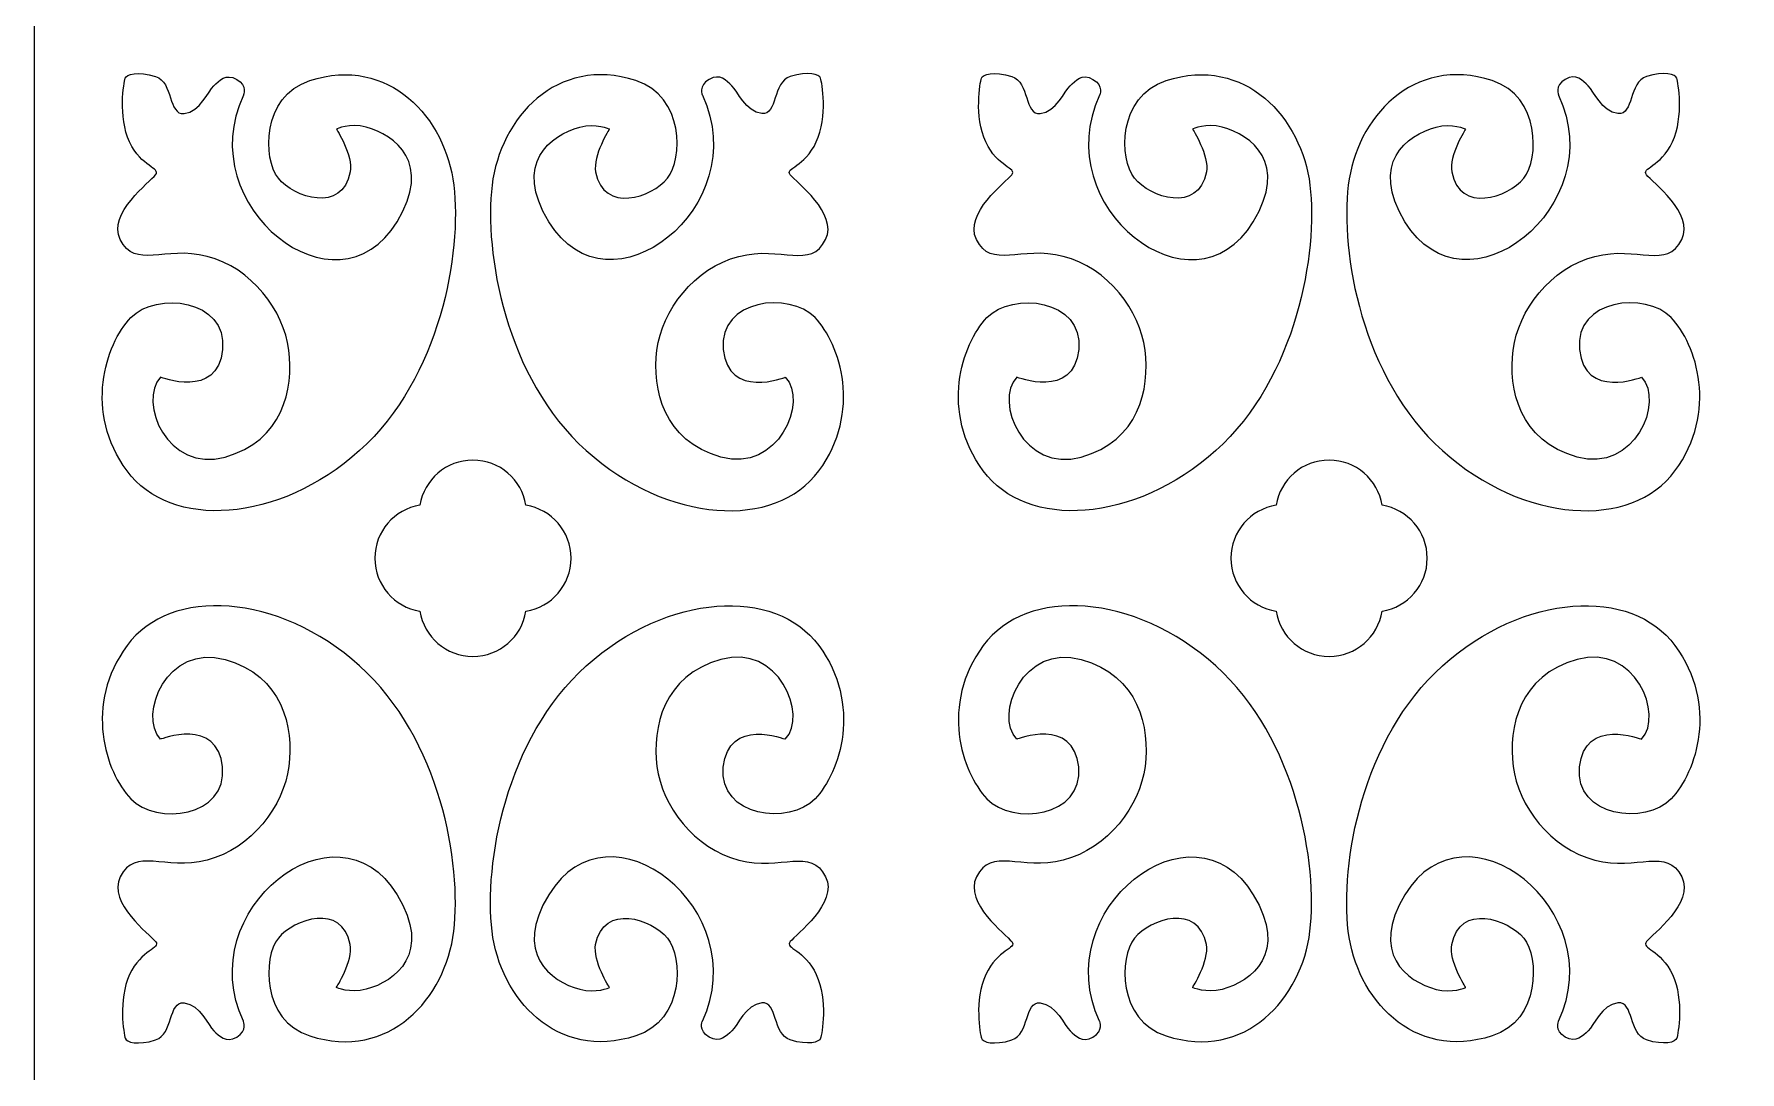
# Model space of a CAD drawing. Header units: centimetres. Extents: x -15.9 to -11.5, y -9 to 9.
# Drawn here: x -15.936 to -13.024, y -2.667 to -0.895 of the extents above; entities that cross this region are included whole.
import ezdxf

# ---------------------------------------------------------------- set-up
doc = ezdxf.new("R2010")
doc.units = ezdxf.units.CM
doc.header["$MEASUREMENT"] = 0
doc.layers.add('layer 1', color=7, linetype='Continuous')

msp = doc.modelspace()

# ---------------------------------------------------------------- linework, layer by layer
at = {"layer": 'layer 1', "color": 250}
for points, knots in [([(-11.51226, 9.00075), (-11.51226, 9.00075), (-11.51226, -9.00021), (-11.51226, -9.00021), (-11.51226, -9.00021), (-11.51226, -9.00021), (-12.974, -9.00021), (-12.974, -9.00021), (-12.974, -9.00021), (-12.974, -9.00021), (-13.01234, -9.00021), (-13.01234, -9.00021), (-13.01234, -9.00021), (-13.01234, -9.00021), (-14.43574, -9.00021), (-14.43574, -9.00021), (-14.43574, -9.00021), (-14.43574, -9.00021), (-14.47408, -9.00021), (-14.47408, -9.00021), (-14.47408, -9.00021), (-14.47408, -9.00021), (-15.93583, -9.0002), (-15.93583, -9.0002), (-15.93583, -9.0002), (-15.93583, -9.0002), (-15.93582, 9.00077), (-15.93582, 9.00077), (-15.93582, 9.00077), (-15.93582, 9.00077), (-14.43575, 9.00077), (-14.43575, 9.00077), (-14.43575, 9.00077), (-14.43575, 9.00077), (-14.43575, 9.00075), (-14.43575, 9.00075), (-14.43575, 9.00075), (-14.43575, 9.00075), (-13.01234, 9.00075), (-13.01234, 9.00075), (-13.01234, 9.00075), (-13.01234, 9.00075), (-12.974, 9.00075), (-12.974, 9.00075), (-12.974, 9.00075), (-12.974, 9.00075), (-11.51226, 9.00075), (-11.51226, 9.00075)], [0, 0, 0, 0, 0.0769231, 0.0769231, 0.0769231, 0.0769231, 0.1538462, 0.1538462, 0.1538462, 0.1538462, 0.2307692, 0.2307692, 0.2307692, 0.2307692, 0.3076923, 0.3076923, 0.3076923, 0.3076923, 0.3846154, 0.3846154, 0.3846154, 0.3846154, 0.4615385, 0.4615385, 0.4615385, 0.4615385, 0.5384615, 0.5384615, 0.5384615, 0.5384615, 0.6153846, 0.6153846, 0.6153846, 0.6153846, 0.6923077, 0.6923077, 0.6923077, 0.6923077, 0.7692308, 0.7692308, 0.7692308, 0.7692308, 0.8461538, 0.8461538, 0.8461538, 0.8461538, 1, 1, 1, 1]), ([(-15.41971, -1.05672), (-15.41971, -1.05672), (-15.39665, -1.04604), (-15.36914, -1.05349), (-15.36914, -1.05349), (-15.31844, -1.06726), (-15.25565, -1.11557), (-15.31611, -1.21498), (-15.31611, -1.21498), (-15.41917, -1.38453), (-15.66775, -1.18855), (-15.57847, -0.99918), (-15.57847, -0.99918), (-15.57847, -0.99918), (-15.57073, -0.98291), (-15.58978, -0.97206), (-15.58978, -0.97206), (-15.60881, -0.96119), (-15.6194, -0.97403), (-15.62895, -0.98291), (-15.62895, -0.98291), (-15.63847, -0.99178), (-15.65222, -1.02734), (-15.67976, -1.0303), (-15.67976, -1.0303), (-15.70726, -1.03327), (-15.69775, -0.97698), (-15.72842, -0.96709), (-15.72842, -0.96709), (-15.75914, -0.95723), (-15.77816, -0.96316), (-15.78027, -0.97009), (-15.78027, -0.97009), (-15.78243, -0.97698), (-15.79299, -1.03523), (-15.77286, -1.0787), (-15.77286, -1.0787), (-15.75277, -1.12211), (-15.7189, -1.12309), (-15.72842, -1.13499), (-15.72842, -1.13499), (-15.73794, -1.1468), (-15.81074, -1.20102), (-15.78877, -1.24558), (-15.78877, -1.24558), (-15.76336, -1.29706), (-15.7136, -1.25545), (-15.64058, -1.27422), (-15.64058, -1.27422), (-15.56419, -1.29383), (-15.50933, -1.367), (-15.50089, -1.43413), (-15.50089, -1.43413), (-15.49242, -1.5013), (-15.51144, -1.58919), (-15.6099, -1.61684), (-15.6099, -1.61684), (-15.70833, -1.6445), (-15.75914, -1.52206), (-15.71994, -1.48057), (-15.71994, -1.48057), (-15.71994, -1.48057), (-15.62257, -1.51908), (-15.6141, -1.43317), (-15.6141, -1.43317), (-15.60566, -1.34728), (-15.72737, -1.33347), (-15.77076, -1.37887), (-15.77076, -1.37887), (-15.81416, -1.42427), (-15.85122, -1.53983), (-15.77713, -1.64056), (-15.77713, -1.64056), (-15.70304, -1.74126), (-15.51886, -1.7304), (-15.38025, -1.60597), (-15.38025, -1.60597), (-15.24159, -1.48159), (-15.20558, -1.2673), (-15.21934, -1.15276), (-15.21934, -1.15276), (-15.23311, -1.03819), (-15.3295, -0.93038), (-15.4649, -0.97403), (-15.4649, -0.97403), (-15.54788, -1.00078), (-15.54534, -1.10833), (-15.51885, -1.14089), (-15.51885, -1.14089), (-15.49242, -1.17349), (-15.40978, -1.20148), (-15.39607, -1.13002), (-15.39607, -1.13002), (-15.39081, -1.10237), (-15.41971, -1.05672), (-15.41971, -1.05672)], [0, 0, 0, 0, 0.04, 0.04, 0.04, 0.04, 0.08, 0.08, 0.08, 0.08, 0.12, 0.12, 0.12, 0.12, 0.16, 0.16, 0.16, 0.16, 0.2, 0.2, 0.2, 0.2, 0.24, 0.24, 0.24, 0.24, 0.28, 0.28, 0.28, 0.28, 0.32, 0.32, 0.32, 0.32, 0.36, 0.36, 0.36, 0.36, 0.4, 0.4, 0.4, 0.4, 0.44, 0.44, 0.44, 0.44, 0.48, 0.48, 0.48, 0.48, 0.52, 0.52, 0.52, 0.52, 0.56, 0.56, 0.56, 0.56, 0.6, 0.6, 0.6, 0.6, 0.64, 0.64, 0.64, 0.64, 0.68, 0.68, 0.68, 0.68, 0.72, 0.72, 0.72, 0.72, 0.76, 0.76, 0.76, 0.76, 0.8, 0.8, 0.8, 0.8, 0.84, 0.84, 0.84, 0.84, 0.88, 0.88, 0.88, 0.88, 0.92, 0.92, 0.92, 0.92, 1, 1, 1, 1]), ([(-14.95356, -1.05672), (-14.95356, -1.05672), (-14.97659, -1.04604), (-15.00412, -1.05348), (-15.00412, -1.05348), (-15.05482, -1.06726), (-15.11761, -1.11557), (-15.05713, -1.215), (-15.05713, -1.215), (-14.95406, -1.38453), (-14.7055, -1.18855), (-14.7948, -0.99918), (-14.7948, -0.99918), (-14.7948, -0.99918), (-14.80247, -0.98291), (-14.78345, -0.97206), (-14.78345, -0.97206), (-14.76441, -0.96119), (-14.75383, -0.97403), (-14.74432, -0.98291), (-14.74432, -0.98291), (-14.73476, -0.99178), (-14.72101, -1.02734), (-14.6935, -1.0303), (-14.6935, -1.0303), (-14.66597, -1.03327), (-14.67551, -0.97698), (-14.64482, -0.96713), (-14.64482, -0.96713), (-14.61411, -0.95723), (-14.59506, -0.96316), (-14.59295, -0.97006), (-14.59295, -0.97006), (-14.59085, -0.97698), (-14.58024, -1.03523), (-14.60037, -1.0787), (-14.60037, -1.0787), (-14.62047, -1.12211), (-14.65436, -1.12309), (-14.64482, -1.13499), (-14.64482, -1.13499), (-14.63527, -1.1468), (-14.56251, -1.20102), (-14.58448, -1.24558), (-14.58448, -1.24558), (-14.60987, -1.29706), (-14.65964, -1.25545), (-14.73264, -1.27422), (-14.73264, -1.27422), (-14.80901, -1.29383), (-14.86391, -1.36702), (-14.87237, -1.43416), (-14.87237, -1.43416), (-14.88081, -1.5013), (-14.86177, -1.58919), (-14.76332, -1.61684), (-14.76332, -1.61684), (-14.66494, -1.6445), (-14.61411, -1.52206), (-14.65327, -1.48057), (-14.65327, -1.48057), (-14.65327, -1.48057), (-14.75064, -1.51908), (-14.75912, -1.43317), (-14.75912, -1.43317), (-14.76758, -1.34729), (-14.64588, -1.33347), (-14.60249, -1.37887), (-14.60249, -1.37887), (-14.55909, -1.42427), (-14.52203, -1.53983), (-14.59612, -1.64056), (-14.59612, -1.64056), (-14.67022, -1.74126), (-14.85439, -1.7304), (-14.99302, -1.60597), (-14.99302, -1.60597), (-15.13166, -1.48159), (-15.16765, -1.2673), (-15.1539, -1.15276), (-15.1539, -1.15276), (-15.14013, -1.03819), (-15.04377, -0.93038), (-14.90837, -0.97403), (-14.90837, -0.97403), (-14.82534, -1.00078), (-14.82793, -1.10833), (-14.85439, -1.14089), (-14.85439, -1.14089), (-14.88081, -1.1735), (-14.96347, -1.20148), (-14.97714, -1.13002), (-14.97714, -1.13002), (-14.98245, -1.10236), (-14.95356, -1.05672), (-14.95356, -1.05672)], [0, 0, 0, 0, 0.04, 0.04, 0.04, 0.04, 0.08, 0.08, 0.08, 0.08, 0.12, 0.12, 0.12, 0.12, 0.16, 0.16, 0.16, 0.16, 0.2, 0.2, 0.2, 0.2, 0.24, 0.24, 0.24, 0.24, 0.28, 0.28, 0.28, 0.28, 0.32, 0.32, 0.32, 0.32, 0.36, 0.36, 0.36, 0.36, 0.4, 0.4, 0.4, 0.4, 0.44, 0.44, 0.44, 0.44, 0.48, 0.48, 0.48, 0.48, 0.52, 0.52, 0.52, 0.52, 0.56, 0.56, 0.56, 0.56, 0.6, 0.6, 0.6, 0.6, 0.64, 0.64, 0.64, 0.64, 0.68, 0.68, 0.68, 0.68, 0.72, 0.72, 0.72, 0.72, 0.76, 0.76, 0.76, 0.76, 0.8, 0.8, 0.8, 0.8, 0.84, 0.84, 0.84, 0.84, 0.88, 0.88, 0.88, 0.88, 0.92, 0.92, 0.92, 0.92, 1, 1, 1, 1]), ([(-13.95794, -1.05672), (-13.95794, -1.05672), (-13.9349, -1.04604), (-13.90739, -1.05349), (-13.90739, -1.05349), (-13.85667, -1.06724), (-13.79389, -1.11558), (-13.85436, -1.21501), (-13.85436, -1.21501), (-13.95743, -1.38453), (-14.20599, -1.18858), (-14.1167, -0.99918), (-14.1167, -0.99918), (-14.1167, -0.99918), (-14.10899, -0.98291), (-14.12804, -0.97205), (-14.12804, -0.97205), (-14.14709, -0.96119), (-14.15767, -0.97402), (-14.1672, -0.98291), (-14.1672, -0.98291), (-14.17673, -0.9918), (-14.19048, -1.02734), (-14.218, -1.0303), (-14.218, -1.0303), (-14.24552, -1.03327), (-14.23599, -0.97698), (-14.26669, -0.96711), (-14.26669, -0.96711), (-14.29738, -0.95724), (-14.31643, -0.96316), (-14.31855, -0.97007), (-14.31855, -0.97007), (-14.32066, -0.97698), (-14.33125, -1.03525), (-14.31114, -1.07869), (-14.31114, -1.07869), (-14.29103, -1.12213), (-14.25716, -1.12313), (-14.26669, -1.13497), (-14.26669, -1.13497), (-14.27621, -1.14682), (-14.349, -1.20102), (-14.32701, -1.24556), (-14.32701, -1.24556), (-14.30161, -1.29705), (-14.25187, -1.25544), (-14.17884, -1.2742), (-14.17884, -1.2742), (-14.10247, -1.29382), (-14.0476, -1.36702), (-14.03913, -1.43416), (-14.03913, -1.43416), (-14.03067, -1.50131), (-14.04972, -1.58919), (-14.14815, -1.61684), (-14.14815, -1.61684), (-14.24658, -1.64449), (-14.29738, -1.52205), (-14.25822, -1.48057), (-14.25822, -1.48057), (-14.25822, -1.48057), (-14.16085, -1.51909), (-14.15238, -1.43318), (-14.15238, -1.43318), (-14.14391, -1.34727), (-14.26563, -1.33345), (-14.30902, -1.37887), (-14.30902, -1.37887), (-14.35241, -1.42429), (-14.38946, -1.53982), (-14.31537, -1.64054), (-14.31537, -1.64054), (-14.24129, -1.74125), (-14.05713, -1.7304), (-13.91848, -1.60597), (-13.91848, -1.60597), (-13.77982, -1.48156), (-13.74385, -1.26729), (-13.7576, -1.15275), (-13.7576, -1.15275), (-13.77136, -1.0382), (-13.86773, -0.93038), (-14.00315, -0.97402), (-14.00315, -0.97402), (-14.08614, -1.00078), (-14.08359, -1.10831), (-14.05713, -1.1409), (-14.05713, -1.1409), (-14.03067, -1.17348), (-13.94803, -1.20148), (-13.93435, -1.13004), (-13.93435, -1.13004), (-13.92906, -1.10239), (-13.95794, -1.05672), (-13.95794, -1.05672)], [0, 0, 0, 0, 0.04, 0.04, 0.04, 0.04, 0.08, 0.08, 0.08, 0.08, 0.12, 0.12, 0.12, 0.12, 0.16, 0.16, 0.16, 0.16, 0.2, 0.2, 0.2, 0.2, 0.24, 0.24, 0.24, 0.24, 0.28, 0.28, 0.28, 0.28, 0.32, 0.32, 0.32, 0.32, 0.36, 0.36, 0.36, 0.36, 0.4, 0.4, 0.4, 0.4, 0.44, 0.44, 0.44, 0.44, 0.48, 0.48, 0.48, 0.48, 0.52, 0.52, 0.52, 0.52, 0.56, 0.56, 0.56, 0.56, 0.6, 0.6, 0.6, 0.6, 0.64, 0.64, 0.64, 0.64, 0.68, 0.68, 0.68, 0.68, 0.72, 0.72, 0.72, 0.72, 0.76, 0.76, 0.76, 0.76, 0.8, 0.8, 0.8, 0.8, 0.84, 0.84, 0.84, 0.84, 0.88, 0.88, 0.88, 0.88, 0.92, 0.92, 0.92, 0.92, 1, 1, 1, 1]), ([(-13.4918, -1.05672), (-13.4918, -1.05672), (-13.51486, -1.04604), (-13.54236, -1.05349), (-13.54236, -1.05349), (-13.59308, -1.06724), (-13.65586, -1.11558), (-13.59539, -1.21501), (-13.59539, -1.21501), (-13.49232, -1.38453), (-13.24375, -1.18858), (-13.33305, -0.99918), (-13.33305, -0.99918), (-13.33305, -0.99918), (-13.34076, -0.98291), (-13.32172, -0.97205), (-13.32172, -0.97205), (-13.30266, -0.96119), (-13.29208, -0.97402), (-13.28255, -0.98291), (-13.28255, -0.98291), (-13.27303, -0.9918), (-13.25927, -1.02734), (-13.23175, -1.0303), (-13.23175, -1.0303), (-13.20423, -1.03327), (-13.21376, -0.97698), (-13.18307, -0.96711), (-13.18307, -0.96711), (-13.15237, -0.95724), (-13.13332, -0.96316), (-13.1312, -0.97007), (-13.1312, -0.97007), (-13.12909, -0.97698), (-13.11851, -1.03525), (-13.13861, -1.07869), (-13.13861, -1.07869), (-13.15872, -1.12213), (-13.19259, -1.12313), (-13.18307, -1.13497), (-13.18307, -1.13497), (-13.17354, -1.14682), (-13.10076, -1.20102), (-13.12273, -1.24556), (-13.12273, -1.24556), (-13.14814, -1.29705), (-13.19788, -1.25544), (-13.27091, -1.2742), (-13.27091, -1.2742), (-13.34729, -1.29382), (-13.40215, -1.36702), (-13.41062, -1.43416), (-13.41062, -1.43416), (-13.41908, -1.50131), (-13.40004, -1.58919), (-13.30161, -1.61684), (-13.30161, -1.61684), (-13.20318, -1.64449), (-13.15237, -1.52205), (-13.19153, -1.48057), (-13.19153, -1.48057), (-13.19153, -1.48057), (-13.2889, -1.51909), (-13.29737, -1.43318), (-13.29737, -1.43318), (-13.30584, -1.34727), (-13.18412, -1.33345), (-13.14073, -1.37887), (-13.14073, -1.37887), (-13.09733, -1.42429), (-13.06029, -1.53982), (-13.13438, -1.64054), (-13.13438, -1.64054), (-13.20847, -1.74125), (-13.39263, -1.7304), (-13.53128, -1.60597), (-13.53128, -1.60597), (-13.66992, -1.48156), (-13.70591, -1.26729), (-13.69215, -1.15275), (-13.69215, -1.15275), (-13.67839, -1.0382), (-13.58202, -0.93038), (-13.44661, -0.97402), (-13.44661, -0.97402), (-13.36361, -1.00078), (-13.36617, -1.10831), (-13.39263, -1.1409), (-13.39263, -1.1409), (-13.41908, -1.17348), (-13.50172, -1.20148), (-13.5154, -1.13004), (-13.5154, -1.13004), (-13.52069, -1.10239), (-13.4918, -1.05672), (-13.4918, -1.05672)], [0, 0, 0, 0, 0.04, 0.04, 0.04, 0.04, 0.08, 0.08, 0.08, 0.08, 0.12, 0.12, 0.12, 0.12, 0.16, 0.16, 0.16, 0.16, 0.2, 0.2, 0.2, 0.2, 0.24, 0.24, 0.24, 0.24, 0.28, 0.28, 0.28, 0.28, 0.32, 0.32, 0.32, 0.32, 0.36, 0.36, 0.36, 0.36, 0.4, 0.4, 0.4, 0.4, 0.44, 0.44, 0.44, 0.44, 0.48, 0.48, 0.48, 0.48, 0.52, 0.52, 0.52, 0.52, 0.56, 0.56, 0.56, 0.56, 0.6, 0.6, 0.6, 0.6, 0.64, 0.64, 0.64, 0.64, 0.68, 0.68, 0.68, 0.68, 0.72, 0.72, 0.72, 0.72, 0.76, 0.76, 0.76, 0.76, 0.8, 0.8, 0.8, 0.8, 0.84, 0.84, 0.84, 0.84, 0.88, 0.88, 0.88, 0.88, 0.92, 0.92, 0.92, 0.92, 1, 1, 1, 1]), ([(-15.01911, -1.78965), (-15.0191, -1.8353), (-15.05244, -1.87315), (-15.09608, -1.88017), (-15.09608, -1.88017), (-15.10314, -1.92381), (-15.14099, -1.95718), (-15.18663, -1.95718), (-15.18663, -1.95718), (-15.23224, -1.95718), (-15.27008, -1.92381), (-15.27713, -1.88017), (-15.27713, -1.88017), (-15.32077, -1.87315), (-15.35416, -1.8353), (-15.35416, -1.78965), (-15.35416, -1.78965), (-15.35416, -1.74402), (-15.32077, -1.70618), (-15.27713, -1.69917), (-15.27713, -1.69917), (-15.27008, -1.65547), (-15.23225, -1.62212), (-15.18663, -1.62212), (-15.18663, -1.62212), (-15.14099, -1.62212), (-15.10314, -1.65547), (-15.09608, -1.69917), (-15.09608, -1.69917), (-15.05244, -1.70618), (-15.01911, -1.74402), (-15.01911, -1.78965)], [0, 0, 0, 0, 0.1111111, 0.1111111, 0.1111111, 0.1111111, 0.2222222, 0.2222222, 0.2222222, 0.2222222, 0.3333333, 0.3333333, 0.3333333, 0.3333333, 0.4444444, 0.4444444, 0.4444444, 0.4444444, 0.5555556, 0.5555556, 0.5555556, 0.5555556, 0.6666667, 0.6666667, 0.6666667, 0.6666667, 0.7777778, 0.7777778, 0.7777778, 0.7777778, 1, 1, 1, 1]), ([(-13.55735, -1.78965), (-13.55735, -1.83529), (-13.59071, -1.87314), (-13.63436, -1.88016), (-13.63436, -1.88016), (-13.64139, -1.92382), (-13.67924, -1.95718), (-13.72488, -1.95718), (-13.72488, -1.95718), (-13.77051, -1.95718), (-13.80836, -1.92382), (-13.81538, -1.88016), (-13.81538, -1.88016), (-13.85904, -1.87313), (-13.89241, -1.83529), (-13.89241, -1.78965), (-13.89241, -1.78965), (-13.89241, -1.74402), (-13.85904, -1.70617), (-13.81538, -1.69915), (-13.81538, -1.69915), (-13.80836, -1.65549), (-13.77051, -1.62213), (-13.72488, -1.62213), (-13.72488, -1.62213), (-13.67924, -1.62213), (-13.64139, -1.65549), (-13.63436, -1.69915), (-13.63436, -1.69915), (-13.59071, -1.70617), (-13.55735, -1.74402), (-13.55735, -1.78965)], [0, 0, 0, 0, 0.1111111, 0.1111111, 0.1111111, 0.1111111, 0.2222222, 0.2222222, 0.2222222, 0.2222222, 0.3333333, 0.3333333, 0.3333333, 0.3333333, 0.4444444, 0.4444444, 0.4444444, 0.4444444, 0.5555556, 0.5555556, 0.5555556, 0.5555556, 0.6666667, 0.6666667, 0.6666667, 0.6666667, 0.7777778, 0.7777778, 0.7777778, 0.7777778, 1, 1, 1, 1]), ([(-15.41971, -2.52259), (-15.41971, -2.52259), (-15.39665, -2.53328), (-15.36914, -2.5258), (-15.36914, -2.5258), (-15.31844, -2.51209), (-15.25565, -2.46374), (-15.31611, -2.36429), (-15.31611, -2.36429), (-15.41917, -2.19481), (-15.66775, -2.39075), (-15.57845, -2.58014), (-15.57845, -2.58014), (-15.57845, -2.58014), (-15.57073, -2.59639), (-15.58978, -2.60725), (-15.58978, -2.60725), (-15.60881, -2.61812), (-15.61939, -2.6053), (-15.62895, -2.59639), (-15.62895, -2.59639), (-15.63847, -2.58751), (-15.65222, -2.55197), (-15.67976, -2.54902), (-15.67976, -2.54902), (-15.70726, -2.54604), (-15.69775, -2.6023), (-15.72842, -2.61219), (-15.72842, -2.61219), (-15.75914, -2.62207), (-15.77816, -2.61615), (-15.78027, -2.60925), (-15.78027, -2.60925), (-15.78243, -2.6023), (-15.79299, -2.54404), (-15.77286, -2.50061), (-15.77286, -2.50061), (-15.75277, -2.45718), (-15.7189, -2.45616), (-15.72845, -2.44435), (-15.72845, -2.44435), (-15.73794, -2.4325), (-15.81074, -2.3783), (-15.78877, -2.33376), (-15.78877, -2.33376), (-15.76336, -2.28228), (-15.7136, -2.32388), (-15.64058, -2.30511), (-15.64058, -2.30511), (-15.56423, -2.28549), (-15.50933, -2.21227), (-15.5009, -2.14513), (-15.5009, -2.14513), (-15.49242, -2.078), (-15.51144, -1.99013), (-15.6099, -1.96247), (-15.6099, -1.96247), (-15.70833, -1.9348), (-15.75914, -2.05728), (-15.71994, -2.09871), (-15.71994, -2.09871), (-15.71994, -2.09871), (-15.62257, -2.06021), (-15.6141, -2.14614), (-15.6141, -2.14614), (-15.60566, -2.23204), (-15.72737, -2.24587), (-15.77076, -2.20044), (-15.77076, -2.20044), (-15.81416, -2.15501), (-15.85122, -2.0395), (-15.77713, -1.93876), (-15.77713, -1.93876), (-15.70304, -1.83806), (-15.51886, -1.84894), (-15.38025, -1.97333), (-15.38025, -1.97333), (-15.24159, -2.09775), (-15.20558, -2.31202), (-15.21934, -2.42659), (-15.21934, -2.42659), (-15.23311, -2.54109), (-15.3295, -2.64894), (-15.4649, -2.6053), (-15.4649, -2.6053), (-15.54787, -2.57855), (-15.54534, -2.47102), (-15.51886, -2.43839), (-15.51886, -2.43839), (-15.49242, -2.40581), (-15.40978, -2.37782), (-15.39609, -2.44926), (-15.39609, -2.44926), (-15.39081, -2.47691), (-15.41971, -2.52259), (-15.41971, -2.52259)], [0, 0, 0, 0, 0.04, 0.04, 0.04, 0.04, 0.08, 0.08, 0.08, 0.08, 0.12, 0.12, 0.12, 0.12, 0.16, 0.16, 0.16, 0.16, 0.2, 0.2, 0.2, 0.2, 0.24, 0.24, 0.24, 0.24, 0.28, 0.28, 0.28, 0.28, 0.32, 0.32, 0.32, 0.32, 0.36, 0.36, 0.36, 0.36, 0.4, 0.4, 0.4, 0.4, 0.44, 0.44, 0.44, 0.44, 0.48, 0.48, 0.48, 0.48, 0.52, 0.52, 0.52, 0.52, 0.56, 0.56, 0.56, 0.56, 0.6, 0.6, 0.6, 0.6, 0.64, 0.64, 0.64, 0.64, 0.68, 0.68, 0.68, 0.68, 0.72, 0.72, 0.72, 0.72, 0.76, 0.76, 0.76, 0.76, 0.8, 0.8, 0.8, 0.8, 0.84, 0.84, 0.84, 0.84, 0.88, 0.88, 0.88, 0.88, 0.92, 0.92, 0.92, 0.92, 1, 1, 1, 1]), ([(-14.95356, -2.52259), (-14.95356, -2.52259), (-14.97659, -2.53328), (-15.00412, -2.5258), (-15.00412, -2.5258), (-15.0548, -2.51209), (-15.1176, -2.46374), (-15.05713, -2.36429), (-15.05713, -2.36429), (-14.95406, -2.1948), (-14.70549, -2.39075), (-14.7948, -2.58014), (-14.7948, -2.58014), (-14.7948, -2.58014), (-14.80247, -2.59639), (-14.78345, -2.60725), (-14.78345, -2.60725), (-14.76441, -2.61812), (-14.7538, -2.6053), (-14.74432, -2.59639), (-14.74432, -2.59639), (-14.73476, -2.58751), (-14.72101, -2.55197), (-14.6935, -2.54901), (-14.6935, -2.54901), (-14.66597, -2.54604), (-14.67551, -2.60235), (-14.64482, -2.61219), (-14.64482, -2.61219), (-14.61411, -2.62207), (-14.59506, -2.61615), (-14.59295, -2.60925), (-14.59295, -2.60925), (-14.59085, -2.6023), (-14.58027, -2.54404), (-14.60037, -2.50061), (-14.60037, -2.50061), (-14.62047, -2.45717), (-14.65436, -2.45616), (-14.64482, -2.44435), (-14.64482, -2.44435), (-14.63527, -2.4325), (-14.56251, -2.3783), (-14.58448, -2.33376), (-14.58448, -2.33376), (-14.60987, -2.28228), (-14.65964, -2.32386), (-14.73264, -2.30511), (-14.73264, -2.30511), (-14.80901, -2.28549), (-14.86391, -2.21227), (-14.87237, -2.14514), (-14.87237, -2.14514), (-14.88082, -2.07799), (-14.86177, -1.99013), (-14.76332, -1.96247), (-14.76332, -1.96247), (-14.66494, -1.9348), (-14.61411, -2.05728), (-14.65327, -2.09871), (-14.65327, -2.09871), (-14.65327, -2.09871), (-14.75064, -2.06022), (-14.75912, -2.14616), (-14.75912, -2.14616), (-14.76758, -2.23204), (-14.64588, -2.24587), (-14.60249, -2.20044), (-14.60249, -2.20044), (-14.55909, -2.15501), (-14.52204, -2.0395), (-14.59613, -1.93876), (-14.59613, -1.93876), (-14.67022, -1.83806), (-14.85439, -1.84894), (-14.99302, -1.97333), (-14.99302, -1.97333), (-15.13168, -2.09775), (-15.16765, -2.31202), (-15.1539, -2.42659), (-15.1539, -2.42659), (-15.14013, -2.54111), (-15.04377, -2.64894), (-14.90837, -2.6053), (-14.90837, -2.6053), (-14.82534, -2.57855), (-14.82793, -2.47102), (-14.85439, -2.4384), (-14.85439, -2.4384), (-14.88082, -2.40581), (-14.96347, -2.37782), (-14.97714, -2.44926), (-14.97714, -2.44926), (-14.98245, -2.47689), (-14.95356, -2.52259), (-14.95356, -2.52259)], [0, 0, 0, 0, 0.04, 0.04, 0.04, 0.04, 0.08, 0.08, 0.08, 0.08, 0.12, 0.12, 0.12, 0.12, 0.16, 0.16, 0.16, 0.16, 0.2, 0.2, 0.2, 0.2, 0.24, 0.24, 0.24, 0.24, 0.28, 0.28, 0.28, 0.28, 0.32, 0.32, 0.32, 0.32, 0.36, 0.36, 0.36, 0.36, 0.4, 0.4, 0.4, 0.4, 0.44, 0.44, 0.44, 0.44, 0.48, 0.48, 0.48, 0.48, 0.52, 0.52, 0.52, 0.52, 0.56, 0.56, 0.56, 0.56, 0.6, 0.6, 0.6, 0.6, 0.64, 0.64, 0.64, 0.64, 0.68, 0.68, 0.68, 0.68, 0.72, 0.72, 0.72, 0.72, 0.76, 0.76, 0.76, 0.76, 0.8, 0.8, 0.8, 0.8, 0.84, 0.84, 0.84, 0.84, 0.88, 0.88, 0.88, 0.88, 0.92, 0.92, 0.92, 0.92, 1, 1, 1, 1]), ([(-13.95794, -2.52259), (-13.95794, -2.52259), (-13.9349, -2.53327), (-13.90739, -2.52582), (-13.90739, -2.52582), (-13.85667, -2.51207), (-13.79389, -2.46373), (-13.85436, -2.3643), (-13.85436, -2.3643), (-13.95743, -2.19478), (-14.20599, -2.39073), (-14.1167, -2.58013), (-14.1167, -2.58013), (-14.1167, -2.58013), (-14.10899, -2.5964), (-14.12804, -2.60726), (-14.12804, -2.60726), (-14.14709, -2.61812), (-14.15767, -2.60528), (-14.1672, -2.5964), (-14.1672, -2.5964), (-14.17673, -2.58751), (-14.19048, -2.55196), (-14.218, -2.549), (-14.218, -2.549), (-14.24552, -2.54604), (-14.23599, -2.60233), (-14.26669, -2.6122), (-14.26669, -2.6122), (-14.29738, -2.62207), (-14.31643, -2.61615), (-14.31855, -2.60923), (-14.31855, -2.60923), (-14.32066, -2.60233), (-14.33125, -2.54406), (-14.31114, -2.50062), (-14.31114, -2.50062), (-14.29103, -2.45717), (-14.25716, -2.45618), (-14.26669, -2.44434), (-14.26669, -2.44434), (-14.27621, -2.43249), (-14.349, -2.37829), (-14.32701, -2.33375), (-14.32701, -2.33375), (-14.30161, -2.28226), (-14.25187, -2.32387), (-14.17884, -2.30511), (-14.17884, -2.30511), (-14.10247, -2.28548), (-14.0476, -2.21229), (-14.03913, -2.14515), (-14.03913, -2.14515), (-14.03067, -2.078), (-14.04972, -1.99011), (-14.14815, -1.96247), (-14.14815, -1.96247), (-14.24658, -1.93482), (-14.29738, -2.05726), (-14.25822, -2.09874), (-14.25822, -2.09874), (-14.25822, -2.09874), (-14.16085, -2.06022), (-14.15238, -2.14613), (-14.15238, -2.14613), (-14.14391, -2.23204), (-14.26563, -2.24586), (-14.30902, -2.20044), (-14.30902, -2.20044), (-14.35241, -2.15502), (-14.38946, -2.03949), (-14.31537, -1.93877), (-14.31537, -1.93877), (-14.24129, -1.83805), (-14.05713, -1.84891), (-13.91848, -1.97333), (-13.91848, -1.97333), (-13.77982, -2.09775), (-13.74385, -2.31202), (-13.7576, -2.42656), (-13.7576, -2.42656), (-13.77136, -2.5411), (-13.86773, -2.64893), (-14.00315, -2.60528), (-14.00315, -2.60528), (-14.08614, -2.57853), (-14.08359, -2.471), (-14.05713, -2.43841), (-14.05713, -2.43841), (-14.03067, -2.40583), (-13.94803, -2.37782), (-13.93435, -2.44927), (-13.93435, -2.44927), (-13.92906, -2.47692), (-13.95794, -2.52259), (-13.95794, -2.52259)], [0, 0, 0, 0, 0.04, 0.04, 0.04, 0.04, 0.08, 0.08, 0.08, 0.08, 0.12, 0.12, 0.12, 0.12, 0.16, 0.16, 0.16, 0.16, 0.2, 0.2, 0.2, 0.2, 0.24, 0.24, 0.24, 0.24, 0.28, 0.28, 0.28, 0.28, 0.32, 0.32, 0.32, 0.32, 0.36, 0.36, 0.36, 0.36, 0.4, 0.4, 0.4, 0.4, 0.44, 0.44, 0.44, 0.44, 0.48, 0.48, 0.48, 0.48, 0.52, 0.52, 0.52, 0.52, 0.56, 0.56, 0.56, 0.56, 0.6, 0.6, 0.6, 0.6, 0.64, 0.64, 0.64, 0.64, 0.68, 0.68, 0.68, 0.68, 0.72, 0.72, 0.72, 0.72, 0.76, 0.76, 0.76, 0.76, 0.8, 0.8, 0.8, 0.8, 0.84, 0.84, 0.84, 0.84, 0.88, 0.88, 0.88, 0.88, 0.92, 0.92, 0.92, 0.92, 1, 1, 1, 1]), ([(-13.4918, -2.52259), (-13.4918, -2.52259), (-13.51486, -2.53327), (-13.54236, -2.52582), (-13.54236, -2.52582), (-13.59308, -2.51207), (-13.65586, -2.46373), (-13.59539, -2.3643), (-13.59539, -2.3643), (-13.49232, -2.19478), (-13.24375, -2.39073), (-13.33305, -2.58013), (-13.33305, -2.58013), (-13.33305, -2.58013), (-13.34076, -2.5964), (-13.32172, -2.60726), (-13.32172, -2.60726), (-13.30266, -2.61812), (-13.29208, -2.60528), (-13.28255, -2.5964), (-13.28255, -2.5964), (-13.27303, -2.58751), (-13.25927, -2.55196), (-13.23175, -2.549), (-13.23175, -2.549), (-13.20423, -2.54604), (-13.21376, -2.60233), (-13.18307, -2.6122), (-13.18307, -2.6122), (-13.15237, -2.62207), (-13.13332, -2.61615), (-13.1312, -2.60923), (-13.1312, -2.60923), (-13.12909, -2.60233), (-13.11851, -2.54406), (-13.13861, -2.50062), (-13.13861, -2.50062), (-13.15872, -2.45717), (-13.19259, -2.45618), (-13.18307, -2.44434), (-13.18307, -2.44434), (-13.17354, -2.43249), (-13.10076, -2.37829), (-13.12273, -2.33375), (-13.12273, -2.33375), (-13.14814, -2.28226), (-13.19788, -2.32387), (-13.27091, -2.30511), (-13.27091, -2.30511), (-13.34729, -2.28548), (-13.40215, -2.21229), (-13.41062, -2.14515), (-13.41062, -2.14515), (-13.41908, -2.078), (-13.40004, -1.99011), (-13.30161, -1.96247), (-13.30161, -1.96247), (-13.20318, -1.93482), (-13.15237, -2.05726), (-13.19153, -2.09874), (-13.19153, -2.09874), (-13.19153, -2.09874), (-13.2889, -2.06022), (-13.29737, -2.14613), (-13.29737, -2.14613), (-13.30584, -2.23204), (-13.18412, -2.24586), (-13.14073, -2.20044), (-13.14073, -2.20044), (-13.09733, -2.15502), (-13.06029, -2.03949), (-13.13438, -1.93877), (-13.13438, -1.93877), (-13.20847, -1.83805), (-13.39263, -1.84891), (-13.53128, -1.97333), (-13.53128, -1.97333), (-13.66992, -2.09775), (-13.70591, -2.31202), (-13.69215, -2.42656), (-13.69215, -2.42656), (-13.67839, -2.5411), (-13.58202, -2.64893), (-13.44661, -2.60528), (-13.44661, -2.60528), (-13.36361, -2.57853), (-13.36617, -2.471), (-13.39263, -2.43841), (-13.39263, -2.43841), (-13.41908, -2.40583), (-13.50172, -2.37782), (-13.5154, -2.44927), (-13.5154, -2.44927), (-13.52069, -2.47692), (-13.4918, -2.52259), (-13.4918, -2.52259)], [0, 0, 0, 0, 0.04, 0.04, 0.04, 0.04, 0.08, 0.08, 0.08, 0.08, 0.12, 0.12, 0.12, 0.12, 0.16, 0.16, 0.16, 0.16, 0.2, 0.2, 0.2, 0.2, 0.24, 0.24, 0.24, 0.24, 0.28, 0.28, 0.28, 0.28, 0.32, 0.32, 0.32, 0.32, 0.36, 0.36, 0.36, 0.36, 0.4, 0.4, 0.4, 0.4, 0.44, 0.44, 0.44, 0.44, 0.48, 0.48, 0.48, 0.48, 0.52, 0.52, 0.52, 0.52, 0.56, 0.56, 0.56, 0.56, 0.6, 0.6, 0.6, 0.6, 0.64, 0.64, 0.64, 0.64, 0.68, 0.68, 0.68, 0.68, 0.72, 0.72, 0.72, 0.72, 0.76, 0.76, 0.76, 0.76, 0.8, 0.8, 0.8, 0.8, 0.84, 0.84, 0.84, 0.84, 0.88, 0.88, 0.88, 0.88, 0.92, 0.92, 0.92, 0.92, 1, 1, 1, 1])]:
    msp.add_open_spline(points, degree=3, knots=knots, dxfattribs=at)

doc.saveas('drawing.dxf')
